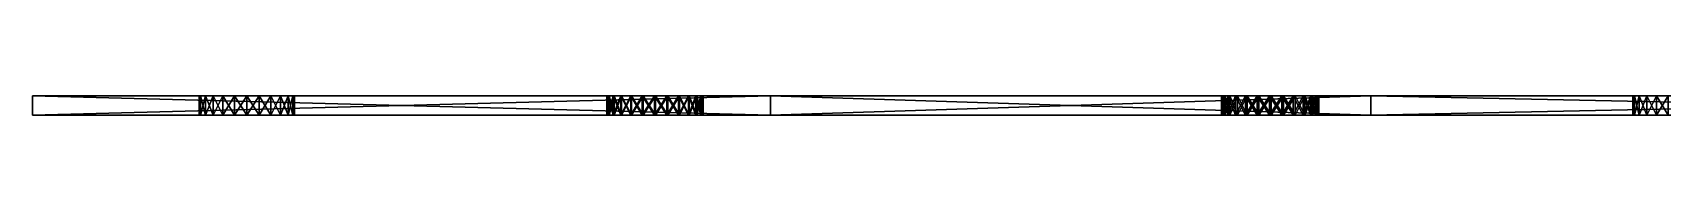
# Model space of a CAD drawing. Header units: metres. Extents: x -11 to 129, y 0 to 1.
# Drawn here: x -11.2 to 74.1, y 0 to 1 of the extents above; entities that cross this region are included whole.
import ezdxf

# ---------------------------------------------------------------- set-up
doc = ezdxf.new("R2010")
doc.units = ezdxf.units.M

msp = doc.modelspace()

# ---------------------------------------------------------------- linework, layer by layer
at = {"layer": 'STL2DXF'}
for points in [[(-11.20671, 0, -30.71238), (27.39508, 0, -12.73462), (-11.20671, 1, -30.71238)], [(-11.20671, 1, -30.71238), (27.39508, 0, -12.73462), (27.39508, 1, -12.73462)], [(-11.20504, 0, -31.36999), (-11.20671, 0, -30.71238), (-11.20504, 1, -31.36999)], [(-11.20504, 1, -31.36999), (-11.20671, 0, -30.71238), (-11.20671, 1, -30.71238)], [(-11.20504, 1, -31.36999), (-11.20671, 1, -30.71238), (-2.5, 1, -31.01408)], [(-2.5, 1, -31.01408), (-11.20671, 1, -30.71238), (-2.414815, 1, -30.36703)], [(-2.414815, 1, -30.36703), (-11.20671, 1, -30.71238), (-2.165064, 1, -29.76408)], [(-2.165064, 1, -29.76408), (-11.20671, 1, -30.71238), (-1.767767, 1, -29.24631)], [(-1.767767, 1, -29.24631), (-11.20671, 1, -30.71238), (-1.25, 1, -28.84902)], [(-1.25, 1, -28.84902), (-11.20671, 1, -30.71238), (-0.647048, 1, -28.59927)], [(-0.647048, 1, -28.59927), (-11.20671, 1, -30.71238), (27.39508, 1, -12.73462)], [(27.39675, 0, -49.34775), (-11.20504, 0, -31.36999), (27.39675, 1, -49.34775)], [(27.39675, 1, -49.34775), (-11.20504, 0, -31.36999), (-11.20504, 1, -31.36999)], [(-11.20504, 1, -31.36999), (-0.647048, 1, -33.4289), (27.39675, 1, -49.34775)], [(-11.20504, 1, -31.36999), (-1.25, 1, -33.17915), (-0.647048, 1, -33.4289)], [(-11.20504, 1, -31.36999), (-1.767767, 1, -32.78185), (-1.25, 1, -33.17915)], [(-11.20504, 1, -31.36999), (-2.165064, 1, -32.26408), (-1.767767, 1, -32.78185)], [(-11.20504, 1, -31.36999), (-2.414815, 1, -31.66113), (-2.165064, 1, -32.26408)], [(-11.20504, 1, -31.36999), (-2.5, 1, -31.01408), (-2.414815, 1, -31.66113)], [(-2.414815, 1, -30.36703), (-2.414815, 0, -30.36703), (-2.5, 1, -31.01408)], [(-2.5, 0, -31.01408), (-2.414815, 1, -31.66113), (-2.5, 1, -31.01408)], [(-2.414815, 0, -30.36703), (-2.5, 0, -31.01408), (-2.5, 1, -31.01408)], [(-2.414815, 0, -31.66113), (-2.414815, 1, -31.66113), (-2.5, 0, -31.01408)], [(-2.414815, 1, -30.36703), (-2.165064, 0, -29.76408), (-2.414815, 0, -30.36703)], [(-2.414815, 1, -30.36703), (-2.165064, 1, -29.76408), (-2.165064, 0, -29.76408)], [(-2.414815, 0, -31.66113), (-2.165064, 1, -32.26408), (-2.414815, 1, -31.66113)], [(-2.165064, 0, -32.26408), (-2.165064, 1, -32.26408), (-2.414815, 0, -31.66113)], [(-2.165064, 0, -29.76408), (-2.165064, 1, -29.76408), (-1.767767, 0, -29.24631)], [(-1.767767, 0, -29.24631), (-2.165064, 1, -29.76408), (-1.767767, 1, -29.24631)], [(-2.165064, 0, -32.26408), (-1.767767, 1, -32.78185), (-2.165064, 1, -32.26408)], [(-1.767767, 0, -32.78185), (-1.767767, 1, -32.78185), (-2.165064, 0, -32.26408)], [(-1.25, 0, -28.84902), (-1.767767, 1, -29.24631), (-1.25, 1, -28.84902)], [(-1.767767, 0, -32.78185), (-1.25, 1, -33.17915), (-1.767767, 1, -32.78185)], [(-1.767767, 0, -29.24631), (-1.767767, 1, -29.24631), (-1.25, 0, -28.84902)], [(-1.25, 0, -33.17915), (-1.25, 1, -33.17915), (-1.767767, 0, -32.78185)], [(-0.647048, 0, -28.59927), (-1.25, 1, -28.84902), (-0.647048, 1, -28.59927)], [(-1.25, 0, -33.17915), (-0.647048, 1, -33.4289), (-1.25, 1, -33.17915)], [(-1.25, 0, -28.84902), (-1.25, 1, -28.84902), (-0.647048, 0, -28.59927)], [(-0.647048, 0, -33.4289), (-0.647048, 1, -33.4289), (-1.25, 0, -33.17915)], [(0, 0, -28.51408), (-0.647048, 1, -28.59927), (0, 1, -28.51408)], [(-0.647048, 0, -33.4289), (0, 1, -33.51408), (-0.647048, 1, -33.4289)], [(-0.647048, 0, -28.59927), (-0.647048, 1, -28.59927), (0, 0, -28.51408)], [(0, 0, -33.51408), (0, 1, -33.51408), (-0.647048, 0, -33.4289)], [(20.08048, 1, -19.92937), (-0.647048, 1, -28.59927), (27.39508, 1, -12.73462)], [(20.08048, 1, -19.92937), (19.56271, 1, -20.32667), (-0.647048, 1, -28.59927)], [(-0.647048, 1, -28.59927), (19.56271, 1, -20.32667), (0, 1, -28.51408)], [(0, 1, -33.51408), (19.60945, 1, -42.24779), (-0.647048, 1, -33.4289)], [(-0.647048, 1, -33.4289), (19.60945, 1, -42.24779), (20.12721, 1, -42.64509)], [(-0.647048, 1, -33.4289), (20.12721, 1, -42.64509), (27.39675, 1, -49.34775)], [(0.647048, 0, -28.59927), (0, 1, -28.51408), (0.647048, 1, -28.59927)], [(0, 0, -33.51408), (0.647048, 1, -33.4289), (0, 1, -33.51408)], [(0, 0, -28.51408), (0, 1, -28.51408), (0.647048, 0, -28.59927)], [(0.647048, 0, -33.4289), (0.647048, 1, -33.4289), (0, 0, -33.51408)], [(0, 1, -28.51408), (19.56271, 1, -20.32667), (19.16542, 1, -20.84443)], [(18.91567, 1, -21.44739), (0, 1, -28.51408), (19.16542, 1, -20.84443)], [(18.91567, 1, -21.44739), (0.647048, 1, -28.59927), (0, 1, -28.51408)], [(19.21215, 1, -41.73003), (0, 1, -33.51408), (18.9624, 1, -41.12707)], [(19.21215, 1, -41.73003), (19.60945, 1, -42.24779), (0, 1, -33.51408)], [(0, 1, -33.51408), (0.647048, 1, -33.4289), (18.9624, 1, -41.12707)], [(1.25, 0, -28.84902), (0.647048, 1, -28.59927), (1.25, 1, -28.84902)], [(0.647048, 0, -33.4289), (1.25, 1, -33.17915), (0.647048, 1, -33.4289)], [(0.647048, 0, -28.59927), (0.647048, 1, -28.59927), (1.25, 0, -28.84902)], [(1.25, 0, -33.17915), (1.25, 1, -33.17915), (0.647048, 0, -33.4289)], [(18.91567, 1, -21.44739), (18.83048, 1, -22.09443), (0.647048, 1, -28.59927)], [(0.647048, 1, -28.59927), (18.83048, 1, -22.09443), (18.91567, 1, -22.74148)], [(18.9624, 1, -39.83298), (18.87721, 1, -40.48003), (0.647048, 1, -33.4289)], [(1.25, 1, -33.17915), (18.9624, 1, -39.83298), (0.647048, 1, -33.4289)], [(0.647048, 1, -28.59927), (18.91567, 1, -22.74148), (1.25, 1, -28.84902)], [(18.9624, 1, -41.12707), (0.647048, 1, -33.4289), (18.87721, 1, -40.48003)], [(1.767767, 0, -29.24631), (1.25, 1, -28.84902), (1.767767, 1, -29.24631)], [(1.25, 0, -33.17915), (1.767767, 1, -32.78185), (1.25, 1, -33.17915)], [(1.25, 0, -28.84902), (1.25, 1, -28.84902), (1.767767, 0, -29.24631)], [(1.767767, 0, -32.78185), (1.767767, 1, -32.78185), (1.25, 0, -33.17915)], [(1.25, 1, -28.84902), (18.91567, 1, -22.74148), (19.16542, 1, -23.34443)], [(1.25, 1, -33.17915), (19.21215, 1, -39.23003), (18.9624, 1, -39.83298)], [(1.25, 1, -33.17915), (19.60945, 1, -38.71226), (19.21215, 1, -39.23003)], [(1.25, 1, -33.17915), (1.767767, 1, -32.78185), (19.60945, 1, -38.71226)], [(1.25, 1, -28.84902), (19.16542, 1, -23.34443), (1.767767, 1, -29.24631)], [(2.165064, 0, -29.76408), (1.767767, 1, -29.24631), (2.165064, 1, -29.76408)], [(1.767767, 0, -32.78185), (2.165064, 1, -32.26408), (1.767767, 1, -32.78185)], [(1.767767, 0, -29.24631), (1.767767, 1, -29.24631), (2.165064, 0, -29.76408)], [(2.165064, 0, -32.26408), (2.165064, 1, -32.26408), (1.767767, 0, -32.78185)], [(1.767767, 1, -29.24631), (19.16542, 1, -23.34443), (19.56271, 1, -23.8622)], [(2.165064, 1, -32.26408), (20.12721, 1, -38.31496), (1.767767, 1, -32.78185)], [(19.60945, 1, -38.71226), (1.767767, 1, -32.78185), (20.12721, 1, -38.31496)], [(1.767767, 1, -29.24631), (19.56271, 1, -23.8622), (2.165064, 1, -29.76408)], [(2.414815, 0, -30.36703), (2.165064, 1, -29.76408), (2.414815, 1, -30.36703)], [(2.165064, 0, -32.26408), (2.414815, 1, -31.66113), (2.165064, 1, -32.26408)], [(2.165064, 0, -29.76408), (2.165064, 1, -29.76408), (2.414815, 0, -30.36703)], [(2.414815, 0, -31.66113), (2.414815, 1, -31.66113), (2.165064, 0, -32.26408)], [(2.165064, 1, -29.76408), (19.56271, 1, -23.8622), (20.08048, 1, -24.2595)], [(2.165064, 1, -32.26408), (2.414815, 1, -31.66113), (20.12721, 1, -38.31496)], [(2.165064, 1, -29.76408), (20.08048, 1, -24.2595), (2.414815, 1, -30.36703)], [(2.5, 0, -31.01408), (2.414815, 1, -30.36703), (2.5, 1, -31.01408)], [(2.414815, 0, -31.66113), (2.5, 1, -31.01408), (2.414815, 1, -31.66113)], [(2.414815, 0, -30.36703), (2.414815, 1, -30.36703), (2.5, 0, -31.01408)], [(2.5, 0, -31.01408), (2.5, 1, -31.01408), (2.414815, 0, -31.66113)], [(2.414815, 1, -30.36703), (20.08048, 1, -24.2595), (20.68343, 1, -24.50925)], [(2.414815, 1, -31.66113), (20.73017, 1, -38.06521), (20.12721, 1, -38.31496)], [(2.5, 1, -31.01408), (20.73017, 1, -38.06521), (2.414815, 1, -31.66113)], [(2.5, 1, -31.01408), (2.414815, 1, -30.36703), (20.68343, 1, -24.50925)], [(2.5, 1, -31.01408), (20.68343, 1, -24.50925), (20.73017, 1, -38.06521)], [(18.91567, 1, -21.44739), (18.91567, 0, -21.44739), (18.83048, 1, -22.09443)], [(18.83048, 0, -22.09443), (18.91567, 1, -22.74148), (18.83048, 1, -22.09443)], [(18.91567, 0, -21.44739), (18.83048, 0, -22.09443), (18.83048, 1, -22.09443)], [(18.91567, 0, -22.74148), (18.91567, 1, -22.74148), (18.83048, 0, -22.09443)], [(18.9624, 1, -39.83298), (18.9624, 0, -39.83298), (18.87721, 1, -40.48003)], [(18.87721, 0, -40.48003), (18.9624, 1, -41.12707), (18.87721, 1, -40.48003)], [(18.9624, 0, -39.83298), (18.87721, 0, -40.48003), (18.87721, 1, -40.48003)], [(18.9624, 0, -41.12707), (18.9624, 1, -41.12707), (18.87721, 0, -40.48003)], [(18.91567, 1, -21.44739), (19.16542, 0, -20.84443), (18.91567, 0, -21.44739)], [(18.91567, 1, -21.44739), (19.16542, 1, -20.84443), (19.16542, 0, -20.84443)], [(18.91567, 0, -22.74148), (19.16542, 1, -23.34443), (18.91567, 1, -22.74148)], [(19.16542, 0, -23.34443), (19.16542, 1, -23.34443), (18.91567, 0, -22.74148)], [(18.9624, 1, -39.83298), (19.21215, 0, -39.23003), (18.9624, 0, -39.83298)], [(18.9624, 1, -39.83298), (19.21215, 1, -39.23003), (19.21215, 0, -39.23003)], [(18.9624, 0, -41.12707), (19.21215, 1, -41.73003), (18.9624, 1, -41.12707)], [(19.21215, 0, -41.73003), (19.21215, 1, -41.73003), (18.9624, 0, -41.12707)], [(19.16542, 0, -20.84443), (19.16542, 1, -20.84443), (19.56271, 0, -20.32667)], [(19.56271, 0, -20.32667), (19.16542, 1, -20.84443), (19.56271, 1, -20.32667)], [(19.16542, 0, -23.34443), (19.56271, 1, -23.8622), (19.16542, 1, -23.34443)], [(19.56271, 0, -23.8622), (19.56271, 1, -23.8622), (19.16542, 0, -23.34443)], [(19.21215, 0, -39.23003), (19.21215, 1, -39.23003), (19.60945, 0, -38.71226)], [(19.60945, 0, -38.71226), (19.21215, 1, -39.23003), (19.60945, 1, -38.71226)], [(19.21215, 0, -41.73003), (19.60945, 1, -42.24779), (19.21215, 1, -41.73003)], [(19.60945, 0, -42.24779), (19.60945, 1, -42.24779), (19.21215, 0, -41.73003)], [(20.08048, 0, -19.92937), (19.56271, 1, -20.32667), (20.08048, 1, -19.92937)], [(19.56271, 0, -23.8622), (20.08048, 1, -24.2595), (19.56271, 1, -23.8622)], [(19.56271, 0, -20.32667), (19.56271, 1, -20.32667), (20.08048, 0, -19.92937)], [(20.08048, 0, -24.2595), (20.08048, 1, -24.2595), (19.56271, 0, -23.8622)], [(20.12721, 0, -38.31496), (19.60945, 1, -38.71226), (20.12721, 1, -38.31496)], [(19.60945, 0, -42.24779), (20.12721, 1, -42.64509), (19.60945, 1, -42.24779)], [(19.60945, 0, -38.71226), (19.60945, 1, -38.71226), (20.12721, 0, -38.31496)], [(20.12721, 0, -42.64509), (20.12721, 1, -42.64509), (19.60945, 0, -42.24779)], [(20.68343, 0, -19.67962), (20.08048, 1, -19.92937), (20.68343, 1, -19.67962)], [(20.08048, 0, -24.2595), (20.68343, 1, -24.50925), (20.08048, 1, -24.2595)], [(20.08048, 0, -19.92937), (20.08048, 1, -19.92937), (20.68343, 0, -19.67962)], [(20.68343, 0, -24.50925), (20.68343, 1, -24.50925), (20.08048, 0, -24.2595)], [(20.08048, 1, -19.92937), (27.39508, 1, -12.73462), (20.68343, 1, -19.67962)], [(20.73017, 0, -38.06521), (20.12721, 1, -38.31496), (20.73017, 1, -38.06521)], [(20.12721, 0, -42.64509), (20.73017, 1, -42.89484), (20.12721, 1, -42.64509)], [(20.12721, 0, -38.31496), (20.12721, 1, -38.31496), (20.73017, 0, -38.06521)], [(20.73017, 0, -42.89484), (20.73017, 1, -42.89484), (20.12721, 0, -42.64509)], [(27.39675, 1, -49.34775), (20.12721, 1, -42.64509), (20.73017, 1, -42.89484)], [(21.33048, 0, -19.59443), (20.68343, 1, -19.67962), (21.33048, 1, -19.59443)], [(20.68343, 0, -24.50925), (21.33048, 1, -24.59443), (20.68343, 1, -24.50925)], [(20.68343, 0, -19.67962), (20.68343, 1, -19.67962), (21.33048, 0, -19.59443)], [(21.33048, 0, -24.59443), (21.33048, 1, -24.59443), (20.68343, 0, -24.50925)], [(27.39508, 1, -12.73462), (21.33048, 1, -19.59443), (20.68343, 1, -19.67962)], [(20.68343, 1, -24.50925), (21.33048, 1, -24.59443), (20.73017, 1, -38.06521)], [(21.37721, 0, -37.98003), (20.73017, 1, -38.06521), (21.37721, 1, -37.98003)], [(20.73017, 0, -42.89484), (21.37721, 1, -42.98003), (20.73017, 1, -42.89484)], [(20.73017, 0, -38.06521), (20.73017, 1, -38.06521), (21.37721, 0, -37.98003)], [(21.37721, 0, -42.98003), (21.37721, 1, -42.98003), (20.73017, 0, -42.89484)], [(21.37721, 1, -42.98003), (27.39675, 1, -49.34775), (20.73017, 1, -42.89484)], [(21.33048, 1, -24.59443), (21.37721, 1, -37.98003), (20.73017, 1, -38.06521)], [(21.97753, 0, -19.67962), (21.33048, 1, -19.59443), (21.97753, 1, -19.67962)], [(21.33048, 0, -24.59443), (21.97753, 1, -24.50925), (21.33048, 1, -24.59443)], [(21.33048, 0, -19.59443), (21.33048, 1, -19.59443), (21.97753, 0, -19.67962)], [(21.97753, 0, -24.50925), (21.97753, 1, -24.50925), (21.33048, 0, -24.59443)], [(21.97753, 1, -19.67962), (21.33048, 1, -19.59443), (27.39508, 1, -12.73462)], [(21.97753, 1, -24.50925), (21.37721, 1, -37.98003), (21.33048, 1, -24.59443)], [(22.02426, 0, -38.06521), (21.37721, 1, -37.98003), (22.02426, 1, -38.06521)], [(21.37721, 0, -42.98003), (22.02426, 1, -42.89484), (21.37721, 1, -42.98003)], [(21.37721, 0, -37.98003), (21.37721, 1, -37.98003), (22.02426, 0, -38.06521)], [(22.02426, 0, -42.89484), (22.02426, 1, -42.89484), (21.37721, 0, -42.98003)], [(21.37721, 1, -42.98003), (22.02426, 1, -42.89484), (27.39675, 1, -49.34775)], [(21.97753, 1, -24.50925), (22.02426, 1, -38.06521), (21.37721, 1, -37.98003)], [(22.58048, 0, -19.92937), (21.97753, 1, -19.67962), (22.58048, 1, -19.92937)], [(21.97753, 0, -24.50925), (22.58048, 1, -24.2595), (21.97753, 1, -24.50925)], [(21.97753, 0, -19.67962), (21.97753, 1, -19.67962), (22.58048, 0, -19.92937)], [(22.58048, 0, -24.2595), (22.58048, 1, -24.2595), (21.97753, 0, -24.50925)], [(27.39508, 1, -23.154), (27.39675, 1, -38.92837), (21.97753, 1, -24.50925)], [(22.58048, 1, -24.2595), (27.39508, 1, -23.154), (21.97753, 1, -24.50925)], [(21.97753, 1, -19.67962), (27.39508, 1, -12.73462), (22.58048, 1, -19.92937)], [(27.39675, 1, -38.92837), (22.02426, 1, -38.06521), (21.97753, 1, -24.50925)], [(22.62721, 0, -38.31496), (22.02426, 1, -38.06521), (22.62721, 1, -38.31496)], [(22.02426, 0, -42.89484), (22.62721, 1, -42.64509), (22.02426, 1, -42.89484)], [(22.02426, 0, -38.06521), (22.02426, 1, -38.06521), (22.62721, 0, -38.31496)], [(22.62721, 0, -42.64509), (22.62721, 1, -42.64509), (22.02426, 0, -42.89484)], [(27.39675, 1, -49.34775), (22.02426, 1, -42.89484), (22.62721, 1, -42.64509)], [(27.39675, 1, -38.92837), (22.62721, 1, -38.31496), (22.02426, 1, -38.06521)], [(23.09825, 0, -20.32667), (22.58048, 1, -19.92937), (23.09825, 1, -20.32667)], [(22.58048, 0, -24.2595), (23.09825, 1, -23.8622), (22.58048, 1, -24.2595)], [(22.58048, 0, -19.92937), (22.58048, 1, -19.92937), (23.09825, 0, -20.32667)], [(23.09825, 0, -23.8622), (23.09825, 1, -23.8622), (22.58048, 0, -24.2595)], [(22.58048, 1, -24.2595), (23.09825, 1, -23.8622), (27.39508, 1, -23.154)], [(27.39508, 1, -12.73462), (23.09825, 1, -20.32667), (22.58048, 1, -19.92937)], [(23.14498, 0, -38.71226), (22.62721, 1, -38.31496), (23.14498, 1, -38.71226)], [(22.62721, 0, -42.64509), (23.14498, 1, -42.24779), (22.62721, 1, -42.64509)], [(22.62721, 0, -38.31496), (22.62721, 1, -38.31496), (23.14498, 0, -38.71226)], [(23.14498, 0, -42.24779), (23.14498, 1, -42.24779), (22.62721, 0, -42.64509)], [(23.14498, 1, -42.24779), (27.39675, 1, -49.34775), (22.62721, 1, -42.64509)], [(23.14498, 1, -38.71226), (22.62721, 1, -38.31496), (27.39675, 1, -38.92837)], [(23.49554, 0, -20.84443), (23.09825, 1, -20.32667), (23.49554, 1, -20.84443)], [(23.09825, 0, -23.8622), (23.49554, 1, -23.34443), (23.09825, 1, -23.8622)], [(23.09825, 0, -20.32667), (23.09825, 1, -20.32667), (23.49554, 0, -20.84443)], [(23.49554, 0, -23.34443), (23.49554, 1, -23.34443), (23.09825, 0, -23.8622)], [(27.39508, 1, -23.154), (23.09825, 1, -23.8622), (23.49554, 1, -23.34443)], [(23.49554, 1, -20.84443), (23.09825, 1, -20.32667), (27.39508, 1, -23.154)], [(27.39508, 1, -23.154), (23.09825, 1, -20.32667), (27.39508, 1, -12.73462)], [(23.54228, 0, -39.23003), (23.14498, 1, -38.71226), (23.54228, 1, -39.23003)], [(23.14498, 0, -42.24779), (23.54228, 1, -41.73003), (23.14498, 1, -42.24779)], [(23.14498, 0, -38.71226), (23.14498, 1, -38.71226), (23.54228, 0, -39.23003)], [(23.54228, 0, -41.73003), (23.54228, 1, -41.73003), (23.14498, 0, -42.24779)], [(23.14498, 1, -42.24779), (23.54228, 1, -41.73003), (27.39675, 1, -49.34775)], [(23.14498, 1, -38.71226), (27.39675, 1, -38.92837), (23.54228, 1, -39.23003)], [(23.7453, 0, -21.44739), (23.49554, 1, -20.84443), (23.7453, 1, -21.44739)], [(23.49554, 0, -23.34443), (23.7453, 1, -22.74148), (23.49554, 1, -23.34443)], [(23.49554, 0, -20.84443), (23.49554, 1, -20.84443), (23.7453, 0, -21.44739)], [(23.7453, 0, -22.74148), (23.7453, 1, -22.74148), (23.49554, 0, -23.34443)], [(23.7453, 1, -22.74148), (27.39508, 1, -23.154), (23.49554, 1, -23.34443)], [(23.49554, 1, -20.84443), (27.39508, 1, -23.154), (23.7453, 1, -21.44739)], [(23.79203, 0, -39.83298), (23.54228, 1, -39.23003), (23.79203, 1, -39.83298)], [(23.54228, 0, -41.73003), (23.79203, 1, -41.12707), (23.54228, 1, -41.73003)], [(23.54228, 0, -39.23003), (23.54228, 1, -39.23003), (23.79203, 0, -39.83298)], [(23.79203, 0, -41.12707), (23.79203, 1, -41.12707), (23.54228, 0, -41.73003)], [(27.39675, 1, -49.34775), (23.54228, 1, -41.73003), (27.39675, 1, -38.92837)], [(27.39675, 1, -38.92837), (23.54228, 1, -41.73003), (23.79203, 1, -41.12707)], [(27.39675, 1, -38.92837), (23.79203, 1, -39.83298), (23.54228, 1, -39.23003)], [(23.83048, 0, -22.09443), (23.7453, 1, -21.44739), (23.83048, 1, -22.09443)], [(23.7453, 0, -22.74148), (23.83048, 1, -22.09443), (23.7453, 1, -22.74148)], [(23.7453, 0, -21.44739), (23.7453, 1, -21.44739), (23.83048, 0, -22.09443)], [(23.83048, 0, -22.09443), (23.83048, 1, -22.09443), (23.7453, 0, -22.74148)], [(23.7453, 1, -22.74148), (23.83048, 1, -22.09443), (27.39508, 1, -23.154)], [(27.39508, 1, -23.154), (23.83048, 1, -22.09443), (23.7453, 1, -21.44739)], [(23.87721, 0, -40.48003), (23.79203, 1, -39.83298), (23.87721, 1, -40.48003)], [(23.79203, 0, -41.12707), (23.87721, 1, -40.48003), (23.79203, 1, -41.12707)], [(23.79203, 0, -39.83298), (23.79203, 1, -39.83298), (23.87721, 0, -40.48003)], [(23.87721, 0, -40.48003), (23.87721, 1, -40.48003), (23.79203, 0, -41.12707)], [(23.87721, 1, -40.48003), (27.39675, 1, -38.92837), (23.79203, 1, -41.12707)], [(23.87721, 1, -40.48003), (23.79203, 1, -39.83298), (27.39675, 1, -38.92837)], [(27.39508, 0, -23.154), (58.79329, 0, -1.664614), (27.39508, 1, -23.154)], [(27.39508, 1, -23.154), (58.79329, 0, -1.664614), (58.79329, 1, -1.664614)], [(27.39508, 0, -12.73462), (27.39508, 0, -23.154), (27.39508, 1, -12.73462)], [(27.39508, 1, -12.73462), (27.39508, 0, -23.154), (27.39508, 1, -23.154)], [(51.07922, 1, -12.08624), (50.99404, 1, -12.73329), (27.39508, 1, -23.154)], [(51.32897, 1, -11.48329), (27.39508, 1, -23.154), (51.72627, 1, -10.96552)], [(51.32897, 1, -11.48329), (51.07922, 1, -12.08624), (27.39508, 1, -23.154)], [(50.99404, 1, -12.73329), (51.07922, 1, -13.38034), (27.39508, 1, -23.154)], [(27.39508, 1, -23.154), (51.07922, 1, -13.38034), (51.32897, 1, -13.98329)], [(51.72627, 1, -14.50106), (27.39508, 1, -23.154), (51.32897, 1, -13.98329)], [(51.72627, 1, -14.50106), (52.24404, 1, -14.89836), (27.39508, 1, -23.154)], [(27.39508, 1, -23.154), (52.24404, 1, -14.89836), (52.84699, 1, -15.14811)], [(53.49404, 1, -15.23329), (27.39508, 1, -23.154), (52.84699, 1, -15.14811)], [(53.49404, 1, -15.23329), (27.39675, 1, -38.92837), (27.39508, 1, -23.154)], [(51.72627, 1, -10.96552), (27.39508, 1, -23.154), (58.79329, 1, -1.664614)], [(27.39675, 0, -38.92837), (27.39675, 0, -49.34775), (27.39675, 1, -38.92837)], [(27.39675, 1, -38.92837), (27.39675, 0, -49.34775), (27.39675, 1, -49.34775)], [(58.79496, 0, -60.41776), (27.39675, 0, -38.92837), (58.79496, 1, -60.41776)], [(58.79496, 1, -60.41776), (27.39675, 0, -38.92837), (27.39675, 1, -38.92837)], [(51.82017, 1, -51.44531), (58.79496, 1, -60.41776), (27.39675, 1, -38.92837)], [(51.42288, 1, -50.92754), (27.39675, 1, -38.92837), (51.17313, 1, -50.32459)], [(51.42288, 1, -50.92754), (51.82017, 1, -51.44531), (27.39675, 1, -38.92837)], [(53.49404, 1, -15.23329), (53.58794, 1, -47.17754), (27.39675, 1, -38.92837)], [(51.17313, 1, -49.03049), (51.08794, 1, -49.67754), (27.39675, 1, -38.92837)], [(51.42288, 1, -48.42754), (27.39675, 1, -38.92837), (51.82017, 1, -47.90977)], [(51.42288, 1, -48.42754), (51.17313, 1, -49.03049), (27.39675, 1, -38.92837)], [(51.08794, 1, -49.67754), (51.17313, 1, -50.32459), (27.39675, 1, -38.92837)], [(53.58794, 1, -47.17754), (52.94089, 1, -47.26273), (27.39675, 1, -38.92837)], [(27.39675, 1, -38.92837), (52.94089, 1, -47.26273), (52.33794, 1, -47.51248)], [(51.82017, 1, -47.90977), (27.39675, 1, -38.92837), (52.33794, 1, -47.51248)], [(51.07922, 1, -12.08624), (51.07922, 0, -12.08624), (50.99404, 1, -12.73329)], [(50.99404, 0, -12.73329), (51.07922, 1, -13.38034), (50.99404, 1, -12.73329)], [(51.07922, 0, -12.08624), (50.99404, 0, -12.73329), (50.99404, 1, -12.73329)], [(51.07922, 0, -13.38034), (51.07922, 1, -13.38034), (50.99404, 0, -12.73329)], [(51.07922, 1, -12.08624), (51.32897, 0, -11.48329), (51.07922, 0, -12.08624)], [(51.07922, 1, -12.08624), (51.32897, 1, -11.48329), (51.32897, 0, -11.48329)], [(51.07922, 0, -13.38034), (51.32897, 1, -13.98329), (51.07922, 1, -13.38034)], [(51.32897, 0, -13.98329), (51.32897, 1, -13.98329), (51.07922, 0, -13.38034)], [(51.17313, 1, -49.03049), (51.17313, 0, -49.03049), (51.08794, 1, -49.67754)], [(51.08794, 0, -49.67754), (51.17313, 1, -50.32459), (51.08794, 1, -49.67754)], [(51.17313, 0, -49.03049), (51.08794, 0, -49.67754), (51.08794, 1, -49.67754)], [(51.17313, 0, -50.32459), (51.17313, 1, -50.32459), (51.08794, 0, -49.67754)], [(51.17313, 1, -49.03049), (51.42288, 0, -48.42754), (51.17313, 0, -49.03049)], [(51.17313, 1, -49.03049), (51.42288, 1, -48.42754), (51.42288, 0, -48.42754)], [(51.17313, 0, -50.32459), (51.42288, 1, -50.92754), (51.17313, 1, -50.32459)], [(51.42288, 0, -50.92754), (51.42288, 1, -50.92754), (51.17313, 0, -50.32459)], [(51.32897, 0, -11.48329), (51.32897, 1, -11.48329), (51.72627, 0, -10.96552)], [(51.72627, 0, -10.96552), (51.32897, 1, -11.48329), (51.72627, 1, -10.96552)], [(51.32897, 0, -13.98329), (51.72627, 1, -14.50106), (51.32897, 1, -13.98329)], [(51.72627, 0, -14.50106), (51.72627, 1, -14.50106), (51.32897, 0, -13.98329)], [(51.42288, 0, -48.42754), (51.42288, 1, -48.42754), (51.82017, 0, -47.90977)], [(51.82017, 0, -47.90977), (51.42288, 1, -48.42754), (51.82017, 1, -47.90977)], [(51.42288, 0, -50.92754), (51.82017, 1, -51.44531), (51.42288, 1, -50.92754)], [(51.82017, 0, -51.44531), (51.82017, 1, -51.44531), (51.42288, 0, -50.92754)], [(52.24404, 0, -10.56823), (51.72627, 1, -10.96552), (52.24404, 1, -10.56823)], [(51.72627, 0, -14.50106), (52.24404, 1, -14.89836), (51.72627, 1, -14.50106)], [(51.72627, 0, -10.96552), (51.72627, 1, -10.96552), (52.24404, 0, -10.56823)], [(52.24404, 0, -14.89836), (52.24404, 1, -14.89836), (51.72627, 0, -14.50106)], [(51.72627, 1, -10.96552), (58.79329, 1, -1.664614), (52.24404, 1, -10.56823)], [(52.33794, 0, -47.51248), (51.82017, 1, -47.90977), (52.33794, 1, -47.51248)], [(51.82017, 0, -51.44531), (52.33794, 1, -51.8426), (51.82017, 1, -51.44531)], [(51.82017, 0, -47.90977), (51.82017, 1, -47.90977), (52.33794, 0, -47.51248)], [(52.33794, 0, -51.8426), (52.33794, 1, -51.8426), (51.82017, 0, -51.44531)], [(52.33794, 1, -51.8426), (58.79496, 1, -60.41776), (51.82017, 1, -51.44531)], [(52.84699, 0, -10.31848), (52.24404, 1, -10.56823), (52.84699, 1, -10.31848)], [(52.24404, 0, -14.89836), (52.84699, 1, -15.14811), (52.24404, 1, -14.89836)], [(52.24404, 0, -10.56823), (52.24404, 1, -10.56823), (52.84699, 0, -10.31848)], [(52.84699, 0, -15.14811), (52.84699, 1, -15.14811), (52.24404, 0, -14.89836)], [(58.79329, 1, -1.664614), (52.84699, 1, -10.31848), (52.24404, 1, -10.56823)], [(52.94089, 0, -47.26273), (52.33794, 1, -47.51248), (52.94089, 1, -47.26273)], [(52.33794, 0, -51.8426), (52.94089, 1, -52.09236), (52.33794, 1, -51.8426)], [(52.33794, 0, -47.51248), (52.33794, 1, -47.51248), (52.94089, 0, -47.26273)], [(52.94089, 0, -52.09236), (52.94089, 1, -52.09236), (52.33794, 0, -51.8426)], [(52.94089, 1, -52.09236), (58.79496, 1, -60.41776), (52.33794, 1, -51.8426)], [(53.49404, 0, -10.23329), (52.84699, 1, -10.31848), (53.49404, 1, -10.23329)], [(52.84699, 0, -15.14811), (53.49404, 1, -15.23329), (52.84699, 1, -15.14811)], [(52.84699, 0, -10.31848), (52.84699, 1, -10.31848), (53.49404, 0, -10.23329)], [(53.49404, 0, -15.23329), (53.49404, 1, -15.23329), (52.84699, 0, -15.14811)], [(53.49404, 1, -10.23329), (52.84699, 1, -10.31848), (58.79329, 1, -1.664614)], [(53.58794, 0, -47.17754), (52.94089, 1, -47.26273), (53.58794, 1, -47.17754)], [(52.94089, 0, -52.09236), (53.58794, 1, -52.17754), (52.94089, 1, -52.09236)], [(52.94089, 0, -47.26273), (52.94089, 1, -47.26273), (53.58794, 0, -47.17754)], [(53.58794, 0, -52.17754), (53.58794, 1, -52.17754), (52.94089, 0, -52.09236)], [(53.58794, 1, -52.17754), (58.79496, 1, -60.41776), (52.94089, 1, -52.09236)], [(54.14108, 0, -10.31848), (53.49404, 1, -10.23329), (54.14108, 1, -10.31848)], [(53.49404, 0, -15.23329), (54.14108, 1, -15.14811), (53.49404, 1, -15.23329)], [(53.49404, 0, -10.23329), (53.49404, 1, -10.23329), (54.14108, 0, -10.31848)], [(54.14108, 0, -15.14811), (54.14108, 1, -15.14811), (53.49404, 0, -15.23329)], [(54.14108, 1, -15.14811), (53.58794, 1, -47.17754), (53.49404, 1, -15.23329)], [(53.49404, 1, -10.23329), (58.79329, 1, -1.664614), (54.14108, 1, -10.31848)], [(54.23499, 0, -47.26273), (53.58794, 1, -47.17754), (54.23499, 1, -47.26273)], [(53.58794, 0, -52.17754), (54.23499, 1, -52.09236), (53.58794, 1, -52.17754)], [(53.58794, 0, -47.17754), (53.58794, 1, -47.17754), (54.23499, 0, -47.26273)], [(54.23499, 0, -52.09236), (54.23499, 1, -52.09236), (53.58794, 0, -52.17754)], [(54.23499, 1, -52.09236), (58.79496, 1, -60.41776), (53.58794, 1, -52.17754)], [(54.23499, 1, -47.26273), (53.58794, 1, -47.17754), (54.14108, 1, -15.14811)], [(54.74404, 0, -10.56823), (54.14108, 1, -10.31848), (54.74404, 1, -10.56823)], [(54.14108, 0, -15.14811), (54.74404, 1, -14.89836), (54.14108, 1, -15.14811)], [(54.14108, 0, -10.31848), (54.14108, 1, -10.31848), (54.74404, 0, -10.56823)], [(54.74404, 0, -14.89836), (54.74404, 1, -14.89836), (54.14108, 0, -15.14811)], [(54.23499, 1, -47.26273), (54.14108, 1, -15.14811), (74.35548, 1, -15.14811)], [(54.14108, 1, -15.14811), (54.74404, 1, -14.89836), (74.35548, 1, -15.14811)], [(58.79329, 1, -1.664614), (54.74404, 1, -10.56823), (54.14108, 1, -10.31848)], [(54.83794, 0, -47.51248), (54.23499, 1, -47.26273), (54.83794, 1, -47.51248)], [(54.23499, 0, -52.09236), (54.83794, 1, -51.8426), (54.23499, 1, -52.09236)], [(54.23499, 0, -47.26273), (54.23499, 1, -47.26273), (54.83794, 0, -47.51248)], [(54.83794, 0, -51.8426), (54.83794, 1, -51.8426), (54.23499, 0, -52.09236)], [(54.83794, 1, -51.8426), (58.79496, 1, -60.41776), (54.23499, 1, -52.09236)], [(54.23499, 1, -47.26273), (74.35548, 1, -47.26273), (54.83794, 1, -47.51248)], [(54.23499, 1, -47.26273), (74.35548, 1, -15.14811), (74.35548, 1, -47.26273)], [(55.2618, 0, -10.96552), (54.74404, 1, -10.56823), (55.2618, 1, -10.96552)], [(54.74404, 0, -14.89836), (55.2618, 1, -14.50106), (54.74404, 1, -14.89836)], [(54.74404, 0, -10.56823), (54.74404, 1, -10.56823), (55.2618, 0, -10.96552)], [(55.2618, 0, -14.50106), (55.2618, 1, -14.50106), (54.74404, 0, -14.89836)], [(55.2618, 1, -14.50106), (73.75252, 1, -14.89836), (54.74404, 1, -14.89836)], [(54.74404, 1, -14.89836), (73.75252, 1, -14.89836), (74.35548, 1, -15.14811)], [(55.2618, 1, -10.96552), (54.74404, 1, -10.56823), (58.79329, 1, -12.27381)], [(58.79329, 1, -12.27381), (54.74404, 1, -10.56823), (58.79329, 1, -1.664614)], [(55.35571, 0, -47.90977), (54.83794, 1, -47.51248), (55.35571, 1, -47.90977)], [(54.83794, 0, -51.8426), (55.35571, 1, -51.44531), (54.83794, 1, -51.8426)], [(54.83794, 0, -47.51248), (54.83794, 1, -47.51248), (55.35571, 0, -47.90977)], [(55.35571, 0, -51.44531), (55.35571, 1, -51.44531), (54.83794, 0, -51.8426)], [(55.35571, 1, -51.44531), (58.79496, 1, -60.41776), (54.83794, 1, -51.8426)], [(74.35548, 1, -47.26273), (73.75252, 1, -47.51248), (54.83794, 1, -47.51248)], [(54.83794, 1, -47.51248), (73.75252, 1, -47.51248), (55.35571, 1, -47.90977)], [(55.6591, 0, -11.48329), (55.2618, 1, -10.96552), (55.6591, 1, -11.48329)], [(55.2618, 0, -14.50106), (55.6591, 1, -13.98329), (55.2618, 1, -14.50106)], [(55.2618, 0, -10.96552), (55.2618, 1, -10.96552), (55.6591, 0, -11.48329)], [(55.6591, 0, -13.98329), (55.6591, 1, -13.98329), (55.2618, 0, -14.50106)], [(73.23476, 1, -14.50106), (55.2618, 1, -14.50106), (58.79329, 1, -12.27381)], [(73.23476, 1, -14.50106), (73.75252, 1, -14.89836), (55.2618, 1, -14.50106)], [(55.2618, 1, -14.50106), (55.6591, 1, -13.98329), (58.79329, 1, -12.27381)], [(55.2618, 1, -10.96552), (58.79329, 1, -12.27381), (55.6591, 1, -11.48329)], [(55.75301, 0, -48.42754), (55.35571, 1, -47.90977), (55.75301, 1, -48.42754)], [(55.35571, 0, -51.44531), (55.75301, 1, -50.92754), (55.35571, 1, -51.44531)], [(55.35571, 0, -47.90977), (55.35571, 1, -47.90977), (55.75301, 0, -48.42754)], [(55.75301, 0, -50.92754), (55.75301, 1, -50.92754), (55.35571, 0, -51.44531)], [(58.79496, 1, -49.80856), (55.35571, 1, -47.90977), (73.23476, 1, -47.90977)], [(58.79496, 1, -49.80856), (55.75301, 1, -48.42754), (55.35571, 1, -47.90977)], [(58.79496, 1, -49.80856), (55.35571, 1, -51.44531), (55.75301, 1, -50.92754)], [(58.79496, 1, -49.80856), (58.79496, 1, -60.41776), (55.35571, 1, -51.44531)], [(55.35571, 1, -47.90977), (73.75252, 1, -47.51248), (73.23476, 1, -47.90977)], [(55.90885, 0, -12.08624), (55.6591, 1, -11.48329), (55.90885, 1, -12.08624)], [(55.6591, 0, -13.98329), (55.90885, 1, -13.38034), (55.6591, 1, -13.98329)], [(55.6591, 0, -11.48329), (55.6591, 1, -11.48329), (55.90885, 0, -12.08624)], [(55.90885, 0, -13.38034), (55.90885, 1, -13.38034), (55.6591, 0, -13.98329)], [(58.79329, 1, -12.27381), (55.6591, 1, -13.98329), (55.90885, 1, -13.38034)], [(58.79329, 1, -12.27381), (55.90885, 1, -12.08624), (55.6591, 1, -11.48329)], [(56.00276, 0, -49.03049), (55.75301, 1, -48.42754), (56.00276, 1, -49.03049)], [(55.75301, 0, -50.92754), (56.00276, 1, -50.32459), (55.75301, 1, -50.92754)], [(55.75301, 0, -48.42754), (55.75301, 1, -48.42754), (56.00276, 0, -49.03049)], [(56.00276, 0, -50.32459), (56.00276, 1, -50.32459), (55.75301, 0, -50.92754)], [(58.79496, 1, -49.80856), (56.00276, 1, -49.03049), (55.75301, 1, -48.42754)], [(58.79496, 1, -49.80856), (55.75301, 1, -50.92754), (56.00276, 1, -50.32459)], [(55.99404, 0, -12.73329), (55.90885, 1, -12.08624), (55.99404, 1, -12.73329)], [(55.90885, 0, -13.38034), (55.99404, 1, -12.73329), (55.90885, 1, -13.38034)], [(55.90885, 0, -12.08624), (55.90885, 1, -12.08624), (55.99404, 0, -12.73329)], [(55.99404, 0, -12.73329), (55.99404, 1, -12.73329), (55.90885, 0, -13.38034)], [(55.99404, 1, -12.73329), (58.79329, 1, -12.27381), (55.90885, 1, -13.38034)], [(55.99404, 1, -12.73329), (55.90885, 1, -12.08624), (58.79329, 1, -12.27381)], [(56.08794, 0, -49.67754), (56.00276, 1, -49.03049), (56.08794, 1, -49.67754)], [(56.00276, 0, -50.32459), (56.08794, 1, -49.67754), (56.00276, 1, -50.32459)], [(56.00276, 0, -49.03049), (56.00276, 1, -49.03049), (56.08794, 0, -49.67754)], [(56.08794, 0, -49.67754), (56.08794, 1, -49.67754), (56.00276, 0, -50.32459)], [(58.79496, 1, -49.80856), (56.08794, 1, -49.67754), (56.00276, 1, -49.03049)], [(58.79496, 1, -49.80856), (56.00276, 1, -50.32459), (56.08794, 1, -49.67754)], [(58.79329, 0, -12.27381), (107.4995, 0, 9.01827), (58.79329, 1, -12.27381)], [(58.79329, 1, -12.27381), (107.4995, 0, 9.01827), (107.4995, 1, 9.01827)], [(58.79329, 0, -1.664614), (58.79329, 0, -12.27381), (58.79329, 1, -1.664614)], [(58.79329, 1, -1.664614), (58.79329, 0, -12.27381), (58.79329, 1, -12.27381)], [(72.58771, 1, -12.08624), (72.50252, 1, -12.73329), (58.79329, 1, -12.27381)], [(72.83746, 1, -11.48329), (58.79329, 1, -12.27381), (73.23476, 1, -10.96552)], [(72.83746, 1, -11.48329), (72.58771, 1, -12.08624), (58.79329, 1, -12.27381)], [(72.50252, 1, -12.73329), (72.58771, 1, -13.38034), (58.79329, 1, -12.27381)], [(58.79329, 1, -12.27381), (72.58771, 1, -13.38034), (72.83746, 1, -13.98329)], [(73.23476, 1, -14.50106), (58.79329, 1, -12.27381), (72.83746, 1, -13.98329)], [(107.4995, 1, 9.01827), (74.35548, 1, -10.31848), (58.79329, 1, -12.27381)], [(58.79329, 1, -12.27381), (74.35548, 1, -10.31848), (73.75252, 1, -10.56823)], [(73.23476, 1, -10.96552), (58.79329, 1, -12.27381), (73.75252, 1, -10.56823)], [(58.79496, 0, -49.80856), (58.79496, 0, -60.41776), (58.79496, 1, -49.80856)], [(58.79496, 1, -49.80856), (58.79496, 0, -60.41776), (58.79496, 1, -60.41776)], [(107.5012, 0, -71.10064), (58.79496, 0, -49.80856), (107.5012, 1, -71.10064)], [(107.5012, 1, -71.10064), (58.79496, 0, -49.80856), (58.79496, 1, -49.80856)], [(58.79496, 1, -49.80856), (74.35548, 1, -52.09236), (107.5012, 1, -71.10064)], [(58.79496, 1, -49.80856), (73.75252, 1, -51.8426), (74.35548, 1, -52.09236)], [(58.79496, 1, -49.80856), (73.23476, 1, -51.44531), (73.75252, 1, -51.8426)], [(58.79496, 1, -49.80856), (72.83746, 1, -50.92754), (73.23476, 1, -51.44531)], [(58.79496, 1, -49.80856), (72.58771, 1, -50.32459), (72.83746, 1, -50.92754)], [(58.79496, 1, -49.80856), (72.50252, 1, -49.67754), (72.58771, 1, -50.32459)], [(58.79496, 1, -49.80856), (72.58771, 1, -49.03049), (72.50252, 1, -49.67754)], [(58.79496, 1, -49.80856), (72.83746, 1, -48.42754), (72.58771, 1, -49.03049)], [(58.79496, 1, -49.80856), (73.23476, 1, -47.90977), (72.83746, 1, -48.42754)], [(72.58771, 1, -49.03049), (72.58771, 0, -49.03049), (72.50252, 1, -49.67754)], [(72.50252, 0, -49.67754), (72.58771, 1, -50.32459), (72.50252, 1, -49.67754)], [(72.58771, 0, -49.03049), (72.50252, 0, -49.67754), (72.50252, 1, -49.67754)], [(72.58771, 0, -50.32459), (72.58771, 1, -50.32459), (72.50252, 0, -49.67754)], [(72.58771, 1, -12.08624), (72.58771, 0, -12.08624), (72.50252, 1, -12.73329)], [(72.50252, 0, -12.73329), (72.58771, 1, -13.38034), (72.50252, 1, -12.73329)], [(72.58771, 0, -12.08624), (72.50252, 0, -12.73329), (72.50252, 1, -12.73329)], [(72.58771, 0, -13.38034), (72.58771, 1, -13.38034), (72.50252, 0, -12.73329)], [(72.58771, 1, -49.03049), (72.83746, 0, -48.42754), (72.58771, 0, -49.03049)], [(72.58771, 1, -49.03049), (72.83746, 1, -48.42754), (72.83746, 0, -48.42754)], [(72.58771, 0, -50.32459), (72.83746, 1, -50.92754), (72.58771, 1, -50.32459)], [(72.83746, 0, -50.92754), (72.83746, 1, -50.92754), (72.58771, 0, -50.32459)], [(72.58771, 1, -12.08624), (72.83746, 0, -11.48329), (72.58771, 0, -12.08624)], [(72.58771, 1, -12.08624), (72.83746, 1, -11.48329), (72.83746, 0, -11.48329)], [(72.58771, 0, -13.38034), (72.83746, 1, -13.98329), (72.58771, 1, -13.38034)], [(72.83746, 0, -13.98329), (72.83746, 1, -13.98329), (72.58771, 0, -13.38034)], [(72.83746, 0, -48.42754), (72.83746, 1, -48.42754), (73.23476, 0, -47.90977)], [(73.23476, 0, -47.90977), (72.83746, 1, -48.42754), (73.23476, 1, -47.90977)], [(72.83746, 0, -50.92754), (73.23476, 1, -51.44531), (72.83746, 1, -50.92754)], [(73.23476, 0, -51.44531), (73.23476, 1, -51.44531), (72.83746, 0, -50.92754)], [(72.83746, 0, -11.48329), (72.83746, 1, -11.48329), (73.23476, 0, -10.96552)], [(73.23476, 0, -10.96552), (72.83746, 1, -11.48329), (73.23476, 1, -10.96552)], [(72.83746, 0, -13.98329), (73.23476, 1, -14.50106), (72.83746, 1, -13.98329)], [(73.23476, 0, -14.50106), (73.23476, 1, -14.50106), (72.83746, 0, -13.98329)], [(73.75252, 0, -47.51248), (73.23476, 1, -47.90977), (73.75252, 1, -47.51248)], [(73.23476, 0, -51.44531), (73.75252, 1, -51.8426), (73.23476, 1, -51.44531)], [(73.23476, 0, -47.90977), (73.23476, 1, -47.90977), (73.75252, 0, -47.51248)], [(73.75252, 0, -51.8426), (73.75252, 1, -51.8426), (73.23476, 0, -51.44531)], [(73.75252, 0, -10.56823), (73.23476, 1, -10.96552), (73.75252, 1, -10.56823)], [(73.23476, 0, -14.50106), (73.75252, 1, -14.89836), (73.23476, 1, -14.50106)], [(73.23476, 0, -10.96552), (73.23476, 1, -10.96552), (73.75252, 0, -10.56823)], [(73.75252, 0, -14.89836), (73.75252, 1, -14.89836), (73.23476, 0, -14.50106)], [(74.35548, 0, -47.26273), (73.75252, 1, -47.51248), (74.35548, 1, -47.26273)], [(73.75252, 0, -51.8426), (74.35548, 1, -52.09236), (73.75252, 1, -51.8426)], [(73.75252, 0, -47.51248), (73.75252, 1, -47.51248), (74.35548, 0, -47.26273)], [(74.35548, 0, -52.09236), (74.35548, 1, -52.09236), (73.75252, 0, -51.8426)], [(74.35548, 0, -10.31848), (73.75252, 1, -10.56823), (74.35548, 1, -10.31848)], [(73.75252, 0, -14.89836), (74.35548, 1, -15.14811), (73.75252, 1, -14.89836)], [(73.75252, 0, -10.56823), (73.75252, 1, -10.56823), (74.35548, 0, -10.31848)], [(74.35548, 0, -15.14811), (74.35548, 1, -15.14811), (73.75252, 0, -14.89836)], [(-11.20671, 0, -30.71238), (-0.647048, 0, -28.59927), (27.39508, 0, -12.73462)], [(-11.20671, 0, -30.71238), (-1.25, 0, -28.84902), (-0.647048, 0, -28.59927)], [(-11.20671, 0, -30.71238), (-1.767767, 0, -29.24631), (-1.25, 0, -28.84902)], [(-11.20671, 0, -30.71238), (-2.165064, 0, -29.76408), (-1.767767, 0, -29.24631)], [(-11.20671, 0, -30.71238), (-2.414815, 0, -30.36703), (-2.165064, 0, -29.76408)], [(-11.20671, 0, -30.71238), (-2.5, 0, -31.01408), (-2.414815, 0, -30.36703)], [(-11.20671, 0, -30.71238), (-11.20504, 0, -31.36999), (-2.5, 0, -31.01408)], [(-2.5, 0, -31.01408), (-11.20504, 0, -31.36999), (-2.414815, 0, -31.66113)], [(-2.414815, 0, -31.66113), (-11.20504, 0, -31.36999), (-2.165064, 0, -32.26408)], [(-2.165064, 0, -32.26408), (-11.20504, 0, -31.36999), (-1.767767, 0, -32.78185)], [(-1.767767, 0, -32.78185), (-11.20504, 0, -31.36999), (-1.25, 0, -33.17915)], [(-1.25, 0, -33.17915), (-11.20504, 0, -31.36999), (-0.647048, 0, -33.4289)], [(-0.647048, 0, -33.4289), (-11.20504, 0, -31.36999), (27.39675, 0, -49.34775)], [(0, 0, -33.51408), (-0.647048, 0, -33.4289), (19.60945, 0, -42.24779)], [(19.60945, 0, -42.24779), (-0.647048, 0, -33.4289), (20.12721, 0, -42.64509)], [(20.12721, 0, -42.64509), (-0.647048, 0, -33.4289), (27.39675, 0, -49.34775)], [(-0.647048, 0, -28.59927), (19.56271, 0, -20.32667), (20.08048, 0, -19.92937)], [(0, 0, -28.51408), (19.56271, 0, -20.32667), (-0.647048, 0, -28.59927)], [(-0.647048, 0, -28.59927), (20.08048, 0, -19.92937), (27.39508, 0, -12.73462)], [(0, 0, -33.51408), (18.9624, 0, -41.12707), (0.647048, 0, -33.4289)], [(0, 0, -33.51408), (19.21215, 0, -41.73003), (18.9624, 0, -41.12707)], [(0, 0, -33.51408), (19.60945, 0, -42.24779), (19.21215, 0, -41.73003)], [(18.91567, 0, -21.44739), (0, 0, -28.51408), (0.647048, 0, -28.59927)], [(18.91567, 0, -21.44739), (19.16542, 0, -20.84443), (0, 0, -28.51408)], [(0, 0, -28.51408), (19.16542, 0, -20.84443), (19.56271, 0, -20.32667)], [(18.9624, 0, -41.12707), (18.87721, 0, -40.48003), (0.647048, 0, -33.4289)], [(0.647048, 0, -28.59927), (18.91567, 0, -22.74148), (18.83048, 0, -22.09443)], [(18.91567, 0, -21.44739), (0.647048, 0, -28.59927), (18.83048, 0, -22.09443)], [(1.25, 0, -28.84902), (18.91567, 0, -22.74148), (0.647048, 0, -28.59927)], [(1.25, 0, -33.17915), (0.647048, 0, -33.4289), (18.9624, 0, -39.83298)], [(18.9624, 0, -39.83298), (0.647048, 0, -33.4289), (18.87721, 0, -40.48003)], [(19.21215, 0, -39.23003), (1.25, 0, -33.17915), (18.9624, 0, -39.83298)], [(19.21215, 0, -39.23003), (19.60945, 0, -38.71226), (1.25, 0, -33.17915)], [(1.25, 0, -33.17915), (19.60945, 0, -38.71226), (1.767767, 0, -32.78185)], [(1.25, 0, -28.84902), (19.16542, 0, -23.34443), (18.91567, 0, -22.74148)], [(1.767767, 0, -29.24631), (19.16542, 0, -23.34443), (1.25, 0, -28.84902)], [(1.767767, 0, -32.78185), (19.60945, 0, -38.71226), (20.12721, 0, -38.31496)], [(2.165064, 0, -32.26408), (1.767767, 0, -32.78185), (20.12721, 0, -38.31496)], [(1.767767, 0, -29.24631), (19.56271, 0, -23.8622), (19.16542, 0, -23.34443)], [(2.165064, 0, -29.76408), (19.56271, 0, -23.8622), (1.767767, 0, -29.24631)], [(2.165064, 0, -32.26408), (20.12721, 0, -38.31496), (2.414815, 0, -31.66113)], [(2.165064, 0, -29.76408), (20.08048, 0, -24.2595), (19.56271, 0, -23.8622)], [(2.414815, 0, -30.36703), (20.08048, 0, -24.2595), (2.165064, 0, -29.76408)], [(20.12721, 0, -38.31496), (20.73017, 0, -38.06521), (2.414815, 0, -31.66113)], [(2.414815, 0, -31.66113), (20.73017, 0, -38.06521), (2.5, 0, -31.01408)], [(2.414815, 0, -30.36703), (20.68343, 0, -24.50925), (20.08048, 0, -24.2595)], [(2.5, 0, -31.01408), (20.68343, 0, -24.50925), (2.414815, 0, -30.36703)], [(2.5, 0, -31.01408), (20.73017, 0, -38.06521), (20.68343, 0, -24.50925)], [(27.39508, 0, -12.73462), (20.08048, 0, -19.92937), (20.68343, 0, -19.67962)], [(20.73017, 0, -42.89484), (20.12721, 0, -42.64509), (27.39675, 0, -49.34775)], [(21.33048, 0, -19.59443), (27.39508, 0, -12.73462), (20.68343, 0, -19.67962)], [(20.68343, 0, -24.50925), (20.73017, 0, -38.06521), (21.33048, 0, -24.59443)], [(20.73017, 0, -42.89484), (27.39675, 0, -49.34775), (21.37721, 0, -42.98003)], [(21.33048, 0, -24.59443), (20.73017, 0, -38.06521), (21.37721, 0, -37.98003)], [(21.33048, 0, -19.59443), (21.97753, 0, -19.67962), (27.39508, 0, -12.73462)], [(21.97753, 0, -24.50925), (21.33048, 0, -24.59443), (21.37721, 0, -37.98003)], [(22.02426, 0, -42.89484), (21.37721, 0, -42.98003), (27.39675, 0, -49.34775)], [(21.97753, 0, -24.50925), (21.37721, 0, -37.98003), (22.02426, 0, -38.06521)], [(27.39508, 0, -12.73462), (21.97753, 0, -19.67962), (22.58048, 0, -19.92937)], [(27.39508, 0, -23.154), (22.58048, 0, -24.2595), (21.97753, 0, -24.50925)], [(27.39675, 0, -38.92837), (21.97753, 0, -24.50925), (22.02426, 0, -38.06521)], [(21.97753, 0, -24.50925), (27.39675, 0, -38.92837), (27.39508, 0, -23.154)], [(22.62721, 0, -38.31496), (27.39675, 0, -38.92837), (22.02426, 0, -38.06521)], [(22.02426, 0, -42.89484), (27.39675, 0, -49.34775), (22.62721, 0, -42.64509)], [(23.09825, 0, -20.32667), (27.39508, 0, -12.73462), (22.58048, 0, -19.92937)], [(23.09825, 0, -23.8622), (22.58048, 0, -24.2595), (27.39508, 0, -23.154)], [(22.62721, 0, -38.31496), (23.14498, 0, -38.71226), (27.39675, 0, -38.92837)], [(27.39675, 0, -49.34775), (23.14498, 0, -42.24779), (22.62721, 0, -42.64509)], [(23.09825, 0, -20.32667), (27.39508, 0, -23.154), (27.39508, 0, -12.73462)], [(23.09825, 0, -20.32667), (23.49554, 0, -20.84443), (27.39508, 0, -23.154)], [(23.09825, 0, -23.8622), (27.39508, 0, -23.154), (23.49554, 0, -23.34443)], [(27.39675, 0, -38.92837), (23.14498, 0, -38.71226), (23.54228, 0, -39.23003)], [(23.54228, 0, -41.73003), (23.14498, 0, -42.24779), (27.39675, 0, -49.34775)], [(27.39508, 0, -23.154), (23.49554, 0, -20.84443), (23.7453, 0, -21.44739)], [(27.39508, 0, -23.154), (23.7453, 0, -22.74148), (23.49554, 0, -23.34443)], [(23.79203, 0, -39.83298), (27.39675, 0, -38.92837), (23.54228, 0, -39.23003)], [(23.54228, 0, -41.73003), (27.39675, 0, -38.92837), (23.79203, 0, -41.12707)], [(23.54228, 0, -41.73003), (27.39675, 0, -49.34775), (27.39675, 0, -38.92837)], [(23.83048, 0, -22.09443), (27.39508, 0, -23.154), (23.7453, 0, -21.44739)], [(23.83048, 0, -22.09443), (23.7453, 0, -22.74148), (27.39508, 0, -23.154)], [(23.79203, 0, -39.83298), (23.87721, 0, -40.48003), (27.39675, 0, -38.92837)], [(27.39675, 0, -38.92837), (23.87721, 0, -40.48003), (23.79203, 0, -41.12707)], [(51.07922, 0, -13.38034), (50.99404, 0, -12.73329), (27.39508, 0, -23.154)], [(51.32897, 0, -13.98329), (27.39508, 0, -23.154), (51.72627, 0, -14.50106)], [(51.32897, 0, -13.98329), (51.07922, 0, -13.38034), (27.39508, 0, -23.154)], [(50.99404, 0, -12.73329), (51.07922, 0, -12.08624), (27.39508, 0, -23.154)], [(27.39508, 0, -23.154), (51.07922, 0, -12.08624), (51.32897, 0, -11.48329)], [(51.72627, 0, -10.96552), (27.39508, 0, -23.154), (51.32897, 0, -11.48329)], [(51.72627, 0, -10.96552), (58.79329, 0, -1.664614), (27.39508, 0, -23.154)], [(27.39675, 0, -38.92837), (53.49404, 0, -15.23329), (27.39508, 0, -23.154)], [(53.49404, 0, -15.23329), (52.84699, 0, -15.14811), (27.39508, 0, -23.154)], [(27.39508, 0, -23.154), (52.84699, 0, -15.14811), (52.24404, 0, -14.89836)], [(51.72627, 0, -14.50106), (27.39508, 0, -23.154), (52.24404, 0, -14.89836)], [(53.58794, 0, -47.17754), (53.49404, 0, -15.23329), (27.39675, 0, -38.92837)], [(52.94089, 0, -47.26273), (27.39675, 0, -38.92837), (52.33794, 0, -47.51248)], [(52.94089, 0, -47.26273), (53.58794, 0, -47.17754), (27.39675, 0, -38.92837)], [(51.17313, 0, -50.32459), (51.08794, 0, -49.67754), (27.39675, 0, -38.92837)], [(51.42288, 0, -50.92754), (27.39675, 0, -38.92837), (51.82017, 0, -51.44531)], [(51.42288, 0, -50.92754), (51.17313, 0, -50.32459), (27.39675, 0, -38.92837)], [(51.08794, 0, -49.67754), (51.17313, 0, -49.03049), (27.39675, 0, -38.92837)], [(27.39675, 0, -38.92837), (51.17313, 0, -49.03049), (51.42288, 0, -48.42754)], [(51.82017, 0, -47.90977), (27.39675, 0, -38.92837), (51.42288, 0, -48.42754)], [(51.82017, 0, -47.90977), (52.33794, 0, -47.51248), (27.39675, 0, -38.92837)], [(51.82017, 0, -51.44531), (27.39675, 0, -38.92837), (58.79496, 0, -60.41776)], [(51.72627, 0, -10.96552), (52.24404, 0, -10.56823), (58.79329, 0, -1.664614)], [(51.82017, 0, -51.44531), (58.79496, 0, -60.41776), (52.33794, 0, -51.8426)], [(58.79329, 0, -1.664614), (52.24404, 0, -10.56823), (52.84699, 0, -10.31848)], [(58.79496, 0, -60.41776), (52.94089, 0, -52.09236), (52.33794, 0, -51.8426)], [(53.49404, 0, -10.23329), (58.79329, 0, -1.664614), (52.84699, 0, -10.31848)], [(53.58794, 0, -52.17754), (52.94089, 0, -52.09236), (58.79496, 0, -60.41776)], [(54.14108, 0, -15.14811), (53.49404, 0, -15.23329), (53.58794, 0, -47.17754)], [(53.49404, 0, -10.23329), (54.14108, 0, -10.31848), (58.79329, 0, -1.664614)], [(54.14108, 0, -15.14811), (53.58794, 0, -47.17754), (54.23499, 0, -47.26273)], [(53.58794, 0, -52.17754), (58.79496, 0, -60.41776), (54.23499, 0, -52.09236)], [(54.14108, 0, -15.14811), (74.35548, 0, -15.14811), (54.74404, 0, -14.89836)], [(54.14108, 0, -15.14811), (54.23499, 0, -47.26273), (74.35548, 0, -15.14811)], [(58.79329, 0, -1.664614), (54.14108, 0, -10.31848), (54.74404, 0, -10.56823)], [(54.23499, 0, -47.26273), (74.35548, 0, -47.26273), (74.35548, 0, -15.14811)], [(54.23499, 0, -47.26273), (54.83794, 0, -47.51248), (74.35548, 0, -47.26273)], [(58.79496, 0, -60.41776), (54.83794, 0, -51.8426), (54.23499, 0, -52.09236)], [(74.35548, 0, -15.14811), (73.75252, 0, -14.89836), (54.74404, 0, -14.89836)], [(54.74404, 0, -14.89836), (73.75252, 0, -14.89836), (73.23476, 0, -14.50106)], [(58.79329, 0, -12.27381), (54.74404, 0, -10.56823), (55.2618, 0, -10.96552)], [(58.79329, 0, -1.664614), (54.74404, 0, -10.56823), (58.79329, 0, -12.27381)], [(55.2618, 0, -14.50106), (54.74404, 0, -14.89836), (73.23476, 0, -14.50106)], [(55.35571, 0, -47.90977), (73.75252, 0, -47.51248), (54.83794, 0, -47.51248)], [(54.83794, 0, -47.51248), (73.75252, 0, -47.51248), (74.35548, 0, -47.26273)], [(55.35571, 0, -51.44531), (54.83794, 0, -51.8426), (58.79496, 0, -60.41776)], [(55.2618, 0, -14.50106), (73.23476, 0, -14.50106), (58.79329, 0, -12.27381)], [(55.6591, 0, -13.98329), (55.2618, 0, -14.50106), (58.79329, 0, -12.27381)], [(55.6591, 0, -11.48329), (58.79329, 0, -12.27381), (55.2618, 0, -10.96552)], [(73.23476, 0, -47.90977), (55.35571, 0, -47.90977), (58.79496, 0, -49.80856)], [(73.23476, 0, -47.90977), (73.75252, 0, -47.51248), (55.35571, 0, -47.90977)], [(55.35571, 0, -47.90977), (55.75301, 0, -48.42754), (58.79496, 0, -49.80856)], [(55.35571, 0, -51.44531), (58.79496, 0, -49.80856), (55.75301, 0, -50.92754)], [(55.35571, 0, -51.44531), (58.79496, 0, -60.41776), (58.79496, 0, -49.80856)], [(55.6591, 0, -13.98329), (58.79329, 0, -12.27381), (55.90885, 0, -13.38034)], [(55.6591, 0, -11.48329), (55.90885, 0, -12.08624), (58.79329, 0, -12.27381)], [(58.79496, 0, -49.80856), (55.75301, 0, -48.42754), (56.00276, 0, -49.03049)], [(58.79496, 0, -49.80856), (56.00276, 0, -50.32459), (55.75301, 0, -50.92754)], [(58.79329, 0, -12.27381), (55.90885, 0, -12.08624), (55.99404, 0, -12.73329)], [(55.90885, 0, -13.38034), (58.79329, 0, -12.27381), (55.99404, 0, -12.73329)], [(56.08794, 0, -49.67754), (58.79496, 0, -49.80856), (56.00276, 0, -49.03049)], [(56.08794, 0, -49.67754), (56.00276, 0, -50.32459), (58.79496, 0, -49.80856)], [(72.58771, 0, -13.38034), (72.50252, 0, -12.73329), (58.79329, 0, -12.27381)], [(72.83746, 0, -13.98329), (58.79329, 0, -12.27381), (73.23476, 0, -14.50106)], [(72.83746, 0, -13.98329), (72.58771, 0, -13.38034), (58.79329, 0, -12.27381)], [(72.50252, 0, -12.73329), (72.58771, 0, -12.08624), (58.79329, 0, -12.27381)], [(58.79329, 0, -12.27381), (72.58771, 0, -12.08624), (72.83746, 0, -11.48329)], [(73.23476, 0, -10.96552), (58.79329, 0, -12.27381), (72.83746, 0, -11.48329)], [(73.23476, 0, -10.96552), (73.75252, 0, -10.56823), (58.79329, 0, -12.27381)], [(58.79329, 0, -12.27381), (73.75252, 0, -10.56823), (74.35548, 0, -10.31848)], [(107.4995, 0, 9.01827), (58.79329, 0, -12.27381), (74.35548, 0, -10.31848)], [(72.58771, 0, -50.32459), (72.50252, 0, -49.67754), (58.79496, 0, -49.80856)], [(72.83746, 0, -50.92754), (58.79496, 0, -49.80856), (73.23476, 0, -51.44531)], [(72.83746, 0, -50.92754), (72.58771, 0, -50.32459), (58.79496, 0, -49.80856)], [(72.50252, 0, -49.67754), (72.58771, 0, -49.03049), (58.79496, 0, -49.80856)], [(58.79496, 0, -49.80856), (72.58771, 0, -49.03049), (72.83746, 0, -48.42754)], [(73.23476, 0, -47.90977), (58.79496, 0, -49.80856), (72.83746, 0, -48.42754)], [(107.5012, 0, -71.10064), (74.35548, 0, -52.09236), (58.79496, 0, -49.80856)], [(58.79496, 0, -49.80856), (74.35548, 0, -52.09236), (73.75252, 0, -51.8426)], [(73.23476, 0, -51.44531), (58.79496, 0, -49.80856), (73.75252, 0, -51.8426)]]:
    msp.add_3dface(points, dxfattribs=at)

doc.saveas('drawing.dxf')
